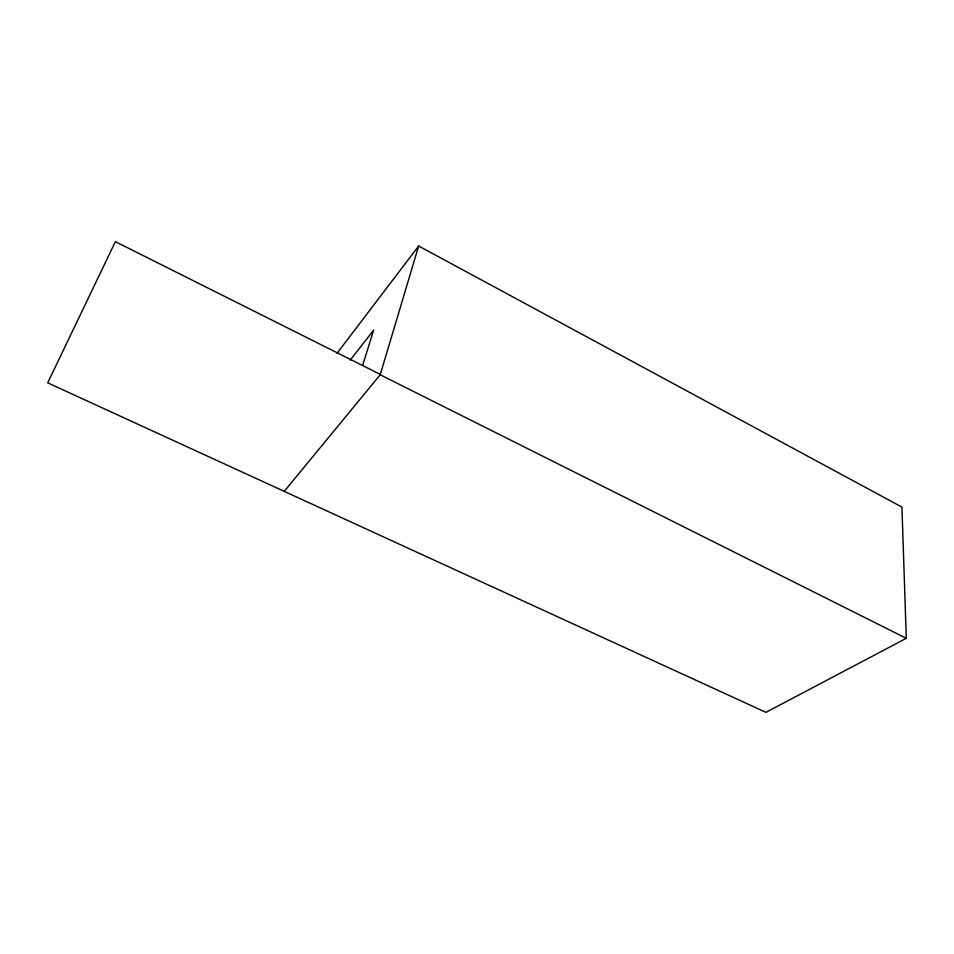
<?xml version="1.0" encoding="UTF-8"?>
<svg xmlns="http://www.w3.org/2000/svg" width="954" height="954" viewBox="0 0 954 954"><rect width="100%" height="100%" fill="white"/><g stroke="black" fill="none" stroke-linecap="round" stroke-linejoin="round"><path stroke-width="1.43" d="M418.651 246.013L380.205 374.779L906.3 638.321L901.935 507.099L418.651 246.013L337.036 353.29M362.627 365.418L373.646 330.096L350.237 360.111M284.244 491.37L380.455 374.469L115.374 241.648L47.7 382.84L765.943 712.352L906.3 638.321"/></g></svg>
